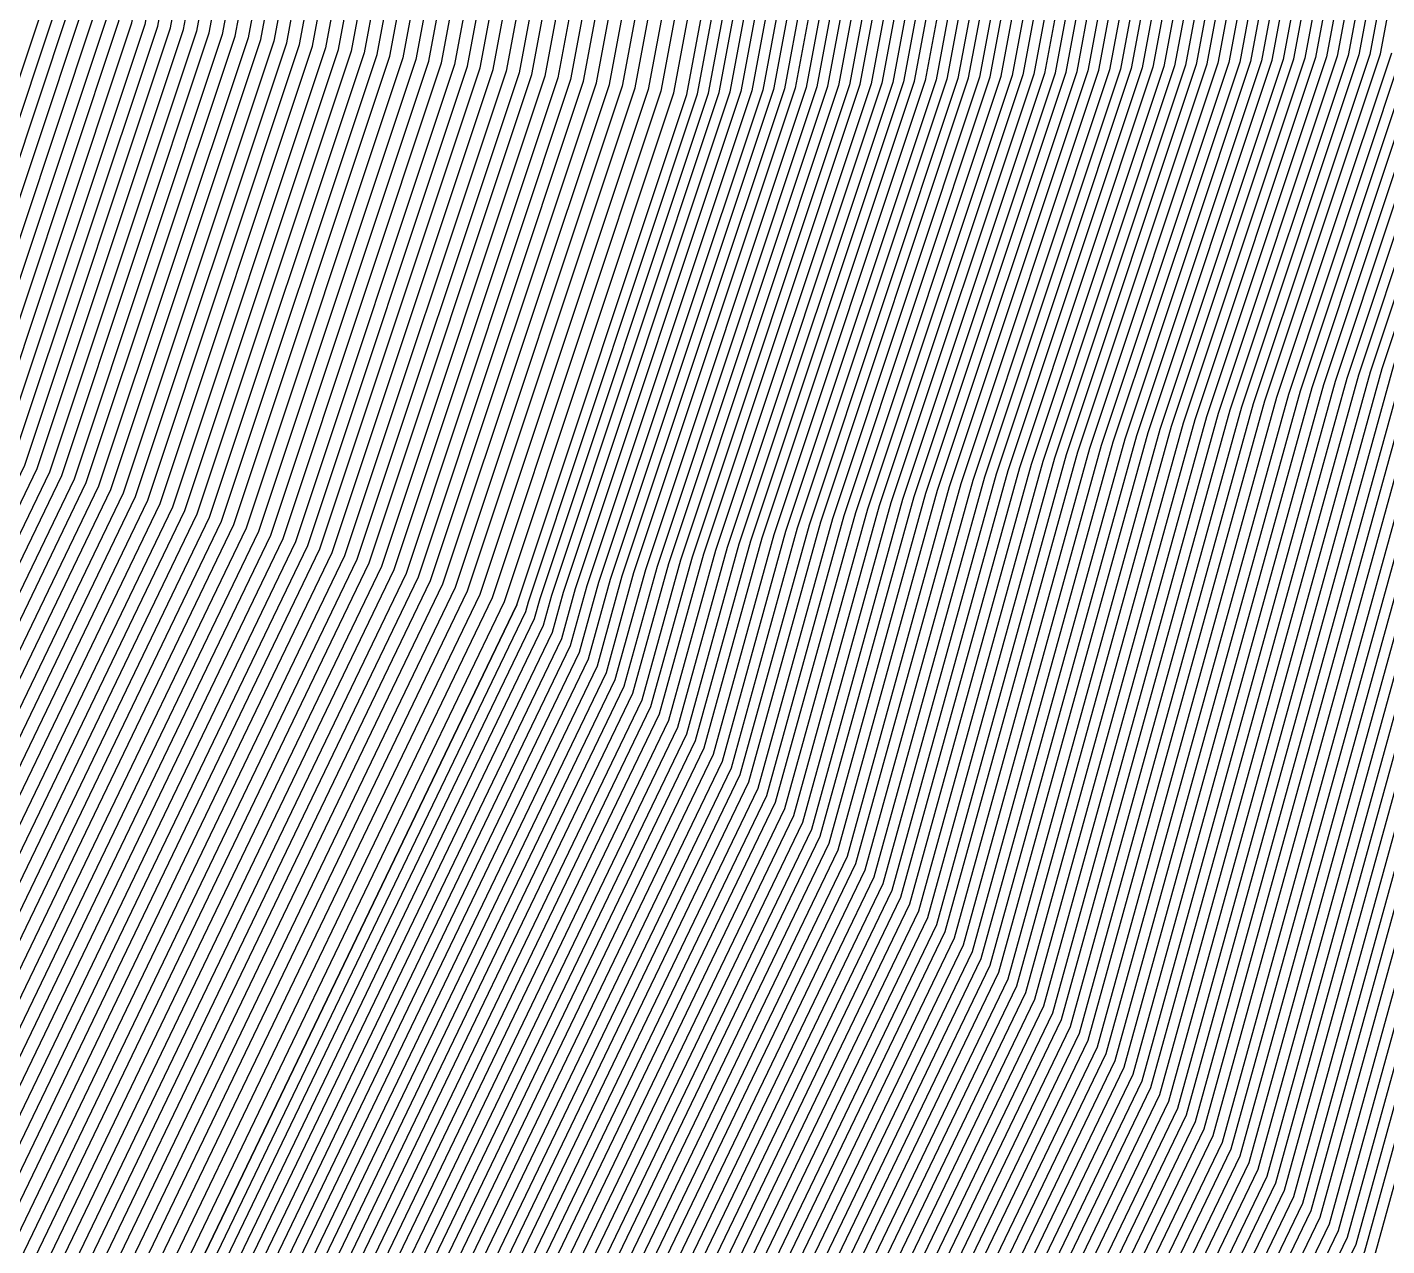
# Model space of a CAD drawing. Extents: x 7084 to 11035, y 13750 to 16729.
# Drawn here: x 8718.4 to 8791.9, y 15114.7 to 15180.6 of the extents above; entities that cross this region are included whole.
import ezdxf

# ---------------------------------------------------------------- set-up
doc = ezdxf.new("R2010")
doc.units = 0
doc.layers.add('Default', color=7, linetype='Continuous')

msp = doc.modelspace()

# ---------------------------------------------------------------- linework, layer by layer
at = {"layer": 'Default'}
for points in [[(8668.907, 15014.061), (8666.207, 15039.515), (8687.239, 15087.314), (8688.781, 15106.598), (8713.637, 15158.221), (8721.285, 15181.165), (8732.756, 15242.347), (8743.555, 15264.717), (8751.203, 15287.66), (8763.071, 15320.889), (8772.327, 15334.002), (8785.396, 15330.594), (8917.561, 15413.197), (8903.2, 15430.598), (8920.556, 15442.939), (8949.867, 15449.882), (9074.144, 15459.441), (9111.169, 15458.284), (9277.51, 15473.58), (9298.337, 15466.252), (9405.406, 15527.435), (9426.619, 15519.336), (9541.336, 15477.273), (9599.573, 15461.46)], [(8691.374, 15087.314), (8692.687, 15103.726), (8718.289, 15156.9), (8726.167, 15180.533), (8737.984, 15243.554), (8747.174, 15262.591), (8755.052, 15286.224), (8767.276, 15320.451), (8775.153, 15331.611), (8786.276, 15328.711), (8919.902, 15412.227), (8907.681, 15427.037), (8922.451, 15437.54), (8947.397, 15443.448), (9075.408, 15453.295), (9106.919, 15452.311), (9278.257, 15468.066), (9295.981, 15461.829), (9406.268, 15524.85), (9424.321, 15517.957), (9542.485, 15474.63), (9592.049, 15461.173)], [(8672.452, 15016.752), (8670.211, 15037.874), (8691.965, 15087.314), (8693.245, 15103.316), (8718.954, 15156.711), (8726.865, 15180.443), (8738.73, 15243.726), (8747.691, 15262.288), (8755.602, 15286.019), (8767.876, 15320.389), (8775.557, 15331.269), (8786.402, 15328.442), (8920.237, 15412.089), (8908.321, 15426.528), (8922.722, 15436.769), (8947.044, 15442.529), (9075.589, 15452.417), (9106.311, 15451.457), (9278.364, 15467.278), (9295.645, 15461.197), (9406.391, 15524.481), (9423.993, 15517.76), (9542.649, 15474.253), (9590.974, 15461.132)], [(8671.212, 15037.464), (8693.147, 15087.314), (8694.361, 15102.495), (8720.283, 15156.334), (8728.26, 15180.262), (8740.224, 15244.071), (8748.725, 15261.68), (8756.701, 15285.609), (8769.078, 15320.263), (8776.365, 15330.586), (8786.653, 15327.904), (8920.906, 15411.812), (8909.601, 15425.51), (8923.263, 15435.226), (8946.338, 15440.691), (9075.95, 15450.661), (9105.097, 15449.75), (9278.577, 15465.702), (9294.972, 15459.934), (9406.637, 15523.743), (9423.336, 15517.367), (9542.978, 15473.498), (9588.824, 15461.05)], [(8694.328, 15087.314), (8695.477, 15101.675), (8721.613, 15155.956), (8729.655, 15180.081), (8741.717, 15244.415), (8749.759, 15261.073), (8757.801, 15285.198), (8770.279, 15320.138), (8777.172, 15329.903), (8786.904, 15327.366), (8921.575, 15411.535), (8910.881, 15424.493), (8923.805, 15433.683), (8945.633, 15438.853), (9076.311, 15448.905), (9103.882, 15448.044), (9278.79, 15464.127), (9294.299, 15458.67), (9406.884, 15523.004), (9422.68, 15516.973), (9543.306, 15472.743), (9586.674, 15460.968)], [(8724.272, 15155.201), (8732.445, 15179.72), (8744.704, 15245.105), (8751.827, 15259.859), (8760, 15284.378), (8772.682, 15319.888), (8778.787, 15328.537), (8787.407, 15326.29), (8922.913, 15410.981), (8913.441, 15422.458), (8924.888, 15430.598), (8944.221, 15435.177), (9077.033, 15445.393), (9101.454, 15444.63), (9279.217, 15460.976), (9292.954, 15456.143), (9407.376, 15521.527), (9421.367, 15516.185), (9543.962, 15471.233), (9582.374, 15460.804)], [(9665.926, 15357.369), (9552.275, 15459.655), (9548.558, 15460.664), (9412.176, 15510.671), (9410.822, 15511.188), (9283.533, 15438.451), (9282.204, 15438.919), (9084.451, 15420.734), (9082.088, 15420.808), (8934.341, 15409.443), (8932.47, 15409), (8931.363, 15408.212), (8932.279, 15407.102), (8790.927, 15318.757), (8790.093, 15318.974), (8789.502, 15318.137), (8775.394, 15278.634), (8766.302, 15251.357), (8765.613, 15249.93), (8751.975, 15177.193), (8742.882, 15149.917)], [(8691.25, 14978.016), (8691.25, 15030.333), (8716.271, 15087.199), (8745.841, 15148.615), (8746.14, 15149.695), (8755.239, 15176.991), (8768.887, 15249.78), (8777.985, 15277.076), (8792.104, 15316.608), (8792.931, 15317.413), (8933.49, 15405.261), (8934.225, 15405.629), (9082.078, 15417.002), (9082.905, 15417.002), (9280.801, 15435.2), (9282.133, 15434.373), (9545.994, 15457.119), (9659.727, 15354.759)], [(9649.216, 15351.313), (9538.354, 15451.088), (9281.157, 15428.916), (9276.493, 15431.811), (9083.594, 15414.073), (9080.699, 15414.073), (8936.58, 15402.987), (8934.007, 15401.7), (8796.998, 15316.07), (8794.103, 15313.255), (8780.341, 15274.721), (8771.472, 15248.114), (8758.168, 15177.163), (8749.299, 15150.557), (8748.254, 15146.777), (8719.43, 15086.912), (8695.041, 15031.482), (8695.041, 14980.486), (8697.292, 14976.545), (8696.408, 14974.293), (8723.014, 14894.473), (8774.011, 14821.305), (8775.538, 14819.375)], [(9645.011, 15349.934), (9535.299, 15448.675), (9280.766, 15426.733), (9274.769, 15430.455), (9083.87, 15412.901), (9080.148, 15412.901), (8937.522, 15401.93), (8934.213, 15400.276), (8798.624, 15315.532), (8794.902, 15311.914), (8781.283, 15273.779), (8772.506, 15247.448), (8759.34, 15177.232), (8750.563, 15150.901), (8749.219, 15146.042), (8720.694, 15086.797), (8696.557, 15031.941), (8696.557, 14981.474), (8699.452, 14976.407)], [(9642.909, 15349.245), (9533.771, 15447.469), (9280.571, 15425.642), (9273.908, 15429.777), (9084.008, 15412.315), (9079.872, 15412.315), (8937.993, 15401.401), (8934.317, 15399.563), (8799.437, 15315.264), (8795.302, 15311.243), (8781.754, 15273.308), (8773.022, 15247.115), (8759.926, 15177.267), (8751.195, 15151.074), (8749.701, 15145.674), (8721.326, 15086.74), (8697.315, 15032.171), (8697.315, 14981.968), (8700.532, 14976.338), (8699.268, 14973.122), (8725.461, 14894.542)], [(8723.221, 15086.568), (8751.149, 15144.571), (8753.09, 15151.591), (8761.684, 15177.37), (8774.573, 15246.116), (8783.167, 15271.895), (8796.501, 15309.231), (8801.877, 15314.458), (8934.627, 15397.427), (8939.406, 15399.816), (9079.045, 15410.558), (9084.421, 15410.558), (9271.323, 15427.744), (9279.985, 15422.367), (9529.187, 15443.85), (9636.601, 15347.177)], [(9615.578, 15340.284), (9513.908, 15431.788), (9278.032, 15411.454), (9262.707, 15420.966), (9085.8, 15404.699), (9076.288, 15404.699), (8944.116, 15394.532), (8935.661, 15390.304), (8810.01, 15311.772), (8800.498, 15302.524), (8787.877, 15267.185), (8779.743, 15242.784), (8767.543, 15177.715), (8759.409, 15153.314), (8755.974, 15140.895), (8729.54, 15085.993)], [(9613.476, 15339.595), (9512.38, 15430.581), (9277.837, 15410.362), (9261.845, 15420.288), (9085.938, 15404.113), (9076.012, 15404.113), (8944.587, 15394.003), (8935.764, 15389.592), (8810.823, 15311.504), (8800.898, 15301.854), (8788.348, 15266.714), (8780.26, 15242.451), (8768.129, 15177.749), (8760.041, 15153.486)], [(9611.373, 15338.906), (9510.852, 15429.375), (9277.641, 15409.271), (9260.984, 15419.61), (9086.076, 15403.527), (9075.736, 15403.527), (8945.058, 15393.475), (8935.868, 15388.879), (8811.637, 15311.235), (8801.297, 15301.183), (8788.819, 15266.243), (8780.777, 15242.118), (8768.714, 15177.784), (8760.673, 15153.659)], [(8731.435, 15085.821), (8757.422, 15139.792), (8761.305, 15153.831), (8769.3, 15177.818), (8781.294, 15241.785), (8789.29, 15265.772), (8801.697, 15300.512), (8812.45, 15310.966), (8935.971, 15388.167), (8945.529, 15392.946), (9075.461, 15402.941), (9086.214, 15402.941), (9260.122, 15418.932), (9277.446, 15408.179), (9509.324, 15428.169), (9609.271, 15338.216)], [(8728.609, 14974.546), (8717.029, 14994.811), (8717.029, 15038.145), (8737.754, 15085.246), (8762.247, 15136.116), (8767.623, 15155.554), (8775.159, 15178.163), (8786.464, 15238.453), (8794, 15261.062), (8805.694, 15293.805), (8820.583, 15308.281), (8937.005, 15381.044), (8950.239, 15387.662), (9072.704, 15397.082), (9087.592, 15397.082), (9251.506, 15412.154), (9275.493, 15397.266), (9494.044, 15416.106), (9588.248, 15331.324)], [(9581.941, 15329.256), (9489.461, 15412.488), (9274.907, 15393.992), (9248.921, 15410.121), (9088.006, 15395.324), (9071.876, 15395.324), (8951.652, 15386.076), (8937.315, 15378.908), (8823.023, 15307.475), (8806.893, 15291.793), (8795.413, 15259.649), (8788.015, 15237.453), (8776.917, 15178.266), (8769.519, 15156.071)], [(9577.736, 15327.877), (9486.405, 15410.075), (9274.517, 15391.809), (9247.198, 15408.765), (9088.281, 15394.152), (9071.325, 15394.152), (8952.594, 15385.019), (8937.522, 15377.483), (8824.649, 15306.938), (8807.693, 15290.452), (8796.355, 15258.707), (8789.049, 15236.787), (8778.089, 15178.335), (8770.782, 15156.416), (8764.659, 15134.278), (8740.913, 15084.959), (8720.82, 15039.294), (8720.82, 14997.281), (8734.009, 14974.202), (8728.827, 14961.013), (8750.747, 14895.255)], [(8744.876, 15149.351), (8754.067, 15176.922), (8767.853, 15250.447), (8777.043, 15278.018), (8791.305, 15317.95), (8933.283, 15406.686), (8791.305, 15317.95)], [(8878.927, 14744.277), (8770.216, 14816.751), (8768.181, 14816.751), (8716.09, 14891.49), (8715.303, 14894.083), (8688.125, 14975.616), (8687.961, 14976.437), (8687.961, 15028.528), (8687.731, 15030.694), (8712.644, 15087.314), (8712.775, 15088.955), (8742.218, 15150.105), (8751.277, 15177.283), (8764.866, 15249.757)], [(8766.359, 15250.102), (8752.672, 15177.103), (8743.547, 15149.728), (8713.891, 15088.135), (8713.825, 15087.314), (8688.732, 15030.284), (8688.847, 15029.2), (8688.847, 14976.732), (8688.929, 14976.322), (8716.304, 14894.198), (8716.698, 14892.901), (8769.166, 14817.621), (8770.183, 14817.621), (8879.682, 14744.621)], [(8880.06, 14744.794), (8770.167, 14818.056), (8769.658, 14818.056), (8717.001, 14893.607), (8716.804, 14894.255), (8689.331, 14976.675), (8689.29, 14976.88), (8689.29, 15029.537), (8689.233, 15030.078), (8714.416, 15087.314), (8714.449, 15087.725), (8744.212, 15149.539), (8753.37, 15177.012), (8767.106, 15250.274)], [(8880.655, 14745.46), (8770.92, 14818.617), (8770.702, 14818.893), (8718.12, 14894.336), (8690.687, 14976.637), (8690.813, 14976.959), (8690.491, 14977.522), (8690.491, 15030.103), (8715.639, 15087.257), (8745.359, 15148.983), (8745.508, 15149.523), (8754.653, 15176.957), (8768.37, 15250.113)], [(8877.417, 14743.588), (8770.282, 14815.011), (8766.212, 14815.011), (8714.876, 14888.667), (8713.3, 14893.853), (8686.516, 14974.205), (8686.188, 14975.846), (8686.188, 15027.182), (8685.729, 15031.514), (8710.281, 15087.314), (8710.543, 15090.597), (8739.559, 15150.86), (8748.487, 15177.644), (8761.879, 15249.068)], [(8877.795, 14743.76), (8770.265, 14815.446), (8766.704, 14815.446), (8715.179, 14889.373), (8713.801, 14893.911), (8686.918, 14974.558), (8686.631, 14975.994), (8686.631, 15027.518), (8686.229, 15031.309), (8710.871, 15087.314), (8711.101, 15090.186), (8740.224, 15150.672), (8749.185, 15177.554), (8762.626, 15249.24)], [(8878.172, 14743.932), (8770.249, 14815.881), (8767.196, 14815.881), (8715.483, 14890.078), (8714.301, 14893.968), (8687.321, 14974.91), (8687.074, 14976.141), (8687.074, 15027.855), (8686.73, 15031.104), (8711.462, 15087.314), (8711.659, 15089.776), (8740.888, 15150.483), (8749.882, 15177.464), (8763.372, 15249.413)], [(8764.119, 15249.585), (8750.58, 15177.374), (8741.553, 15150.294), (8712.217, 15089.366), (8712.053, 15087.314), (8687.23, 15030.899), (8687.518, 15028.191), (8687.518, 14976.289), (8687.723, 14975.263), (8714.802, 14894.025), (8715.787, 14890.784), (8767.689, 14816.316), (8770.233, 14816.316), (8878.55, 14744.104), (8881.668, 14744.022), (8985.472, 14750.792), (8989.616, 14750.095), (9095.677, 14811.023), (9183.684, 14808.767), (9269.436, 14772.661), (9323.594, 14770.404)], [(8881.092, 14746.448), (8772.46, 14818.87), (8771.805, 14819.697), (8719.752, 14894.382), (8692.594, 14975.856), (8692.973, 14976.821), (8692.008, 14978.51), (8692.008, 15030.563), (8716.903, 15087.142), (8746.324, 15148.248), (8746.772, 15149.867), (8755.825, 15177.026), (8769.404, 15249.447)], [(8881.31, 14746.942), (8773.229, 14818.996), (8772.356, 14820.099), (8720.567, 14894.405), (8693.547, 14975.465), (8694.053, 14976.752), (8692.766, 14979.004), (8692.766, 15030.792), (8717.535, 15087.085), (8746.806, 15147.88), (8747.404, 15150.04), (8756.411, 15177.06), (8769.921, 15249.114)], [(8875.907, 14742.898), (8770.347, 14813.272), (8764.242, 14813.272), (8713.661, 14885.844), (8711.298, 14893.623), (8684.908, 14972.793), (8684.416, 14975.255), (8684.416, 15025.836), (8683.726, 15032.335), (8707.917, 15087.314), (8708.311, 15092.238), (8736.9, 15151.615), (8745.697, 15178.005), (8758.892, 15248.379)], [(8759.639, 15248.551), (8746.395, 15177.915), (8737.565, 15151.427), (8708.869, 15091.828), (8708.508, 15087.314), (8684.227, 15032.13), (8684.859, 15026.172), (8684.859, 14975.403), (8685.31, 14973.146), (8711.799, 14893.681), (8713.965, 14886.55), (8764.735, 14813.707), (8770.331, 14813.707), (8876.285, 14743.071)], [(8760.385, 15248.723), (8747.092, 15177.825), (8738.23, 15151.238), (8709.427, 15091.417), (8709.099, 15087.314), (8684.728, 15031.925), (8685.302, 15026.509), (8685.302, 14975.551), (8685.712, 14973.499), (8712.299, 14893.738), (8714.269, 14887.256), (8765.227, 14814.141), (8770.315, 14814.141), (8876.662, 14743.243), (8882.899, 14743.079)], [(8761.132, 15248.896), (8747.79, 15177.735), (8738.894, 15151.049), (8709.985, 15091.007), (8709.69, 15087.314), (8685.228, 15031.72), (8685.745, 15026.845), (8685.745, 14975.698), (8686.114, 14973.852), (8712.8, 14893.796), (8714.572, 14887.961), (8765.719, 14814.576), (8770.298, 14814.576), (8877.04, 14743.415)], [(8770.438, 15248.781), (8756.996, 15177.095), (8748.036, 15150.212), (8747.289, 15147.512), (8718.166, 15087.027), (8693.524, 15031.022), (8693.524, 14979.498), (8695.133, 14976.683), (8694.501, 14975.075), (8721.383, 14894.427), (8772.908, 14820.501), (8773.999, 14819.122), (8881.528, 14747.436), (8984.578, 14754.157), (8986.933, 14755.765), (9092.222, 14816.25), (9096.415, 14818.031), (9183.783, 14815.791), (9185.276, 14814.47), (9270.404, 14778.627), (9324.169, 14776.386), (9325.432, 14777.822)], [(8770.955, 15248.448), (8757.582, 15177.129), (8748.668, 15150.384), (8747.771, 15147.145), (8718.798, 15086.97), (8694.282, 15031.252), (8694.282, 14979.992), (8696.212, 14976.614), (8695.454, 14974.684), (8722.199, 14894.45), (8773.459, 14820.903), (8774.769, 14819.249), (8881.747, 14747.93), (8984.267, 14754.616), (8987.094, 14756.546)], [(8874.02, 14742.037), (8770.429, 14811.097), (8761.781, 14811.097), (8712.143, 14882.316), (8708.795, 14893.336), (8682.898, 14971.029), (8682.2, 14974.517), (8682.2, 15024.154), (8681.224, 15033.361), (8704.963, 15087.314), (8705.521, 15094.289), (8733.577, 15152.559), (8742.21, 15178.457), (8755.158, 15247.517)], [(8874.398, 14742.209), (8770.413, 14811.532), (8762.273, 14811.532), (8712.447, 14883.021), (8709.296, 14893.394), (8683.3, 14971.382), (8682.643, 14974.664), (8682.643, 15024.49), (8681.724, 15033.156), (8705.554, 15087.314), (8706.079, 15093.879), (8734.242, 15152.37), (8742.907, 15178.366), (8755.905, 15247.689)], [(8874.775, 14742.381), (8770.397, 14811.967), (8762.765, 14811.967), (8712.751, 14883.727), (8709.796, 14893.451), (8683.702, 14971.735), (8683.086, 14974.812), (8683.086, 15024.827), (8682.225, 15032.95), (8706.145, 15087.314), (8706.637, 15093.469), (8734.906, 15152.182), (8743.605, 15178.276), (8756.652, 15247.862)], [(8757.399, 15248.034), (8744.302, 15178.186), (8735.571, 15151.993), (8707.195, 15093.058), (8706.736, 15087.314), (8682.725, 15032.745), (8683.529, 15025.163), (8683.529, 14974.96), (8684.104, 14972.088), (8710.297, 14893.508), (8713.054, 14884.433), (8763.258, 14812.402), (8770.38, 14812.402), (8875.153, 14742.554), (8883.884, 14742.324)], [(8758.145, 15248.206), (8745, 15178.096), (8736.236, 15151.804), (8707.753, 15092.648), (8707.326, 15087.314), (8683.226, 15032.54), (8683.973, 15025.5), (8683.973, 14975.107), (8684.506, 14972.441), (8710.798, 14893.566), (8713.358, 14885.138), (8763.75, 14812.837), (8770.364, 14812.837), (8875.53, 14742.726), (8883.637, 14742.513), (8984.422, 14749.086), (8995.196, 14747.272), (9098.171, 14806.428), (9183.619, 14804.237), (9266.875, 14769.182), (9319.458, 14766.991)], [(8771.989, 15247.781), (8758.754, 15177.198), (8749.931, 15150.729), (8748.736, 15146.41), (8720.062, 15086.855), (8695.799, 15031.711), (8695.799, 14980.98), (8698.372, 14976.476), (8697.361, 14973.903), (8723.83, 14894.496), (8774.562, 14821.707), (8776.308, 14819.502), (8882.183, 14748.918), (8983.647, 14755.535), (8987.415, 14758.109)], [(8752.171, 15246.828), (8739.42, 15178.818), (8730.918, 15153.314), (8703.289, 15095.93), (8702.6, 15087.314), (8679.221, 15034.181), (8680.428, 15022.808), (8680.428, 14973.926), (8681.289, 14969.618), (8706.793, 14893.106), (8710.929, 14879.493), (8759.811, 14809.357), (8770.495, 14809.357), (8872.51, 14741.347), (8885.607, 14741.003), (8983.371, 14747.379), (9000.776, 14744.449), (9100.666, 14801.833), (9183.553, 14799.707), (9264.315, 14765.702)], [(8872.888, 14741.52), (8770.479, 14809.792), (8760.303, 14809.792), (8711.232, 14880.199), (8707.294, 14893.164), (8681.691, 14969.971), (8680.871, 14974.073), (8680.871, 15023.145), (8679.722, 15033.976), (8703.191, 15087.314), (8703.847, 15095.52), (8731.583, 15153.125), (8740.117, 15178.727), (8752.918, 15247)], [(8873.265, 14741.692), (8770.462, 14810.227), (8760.796, 14810.227), (8711.536, 14880.904), (8707.794, 14893.221), (8682.093, 14970.323), (8681.314, 14974.221), (8681.314, 15023.481), (8680.223, 15033.771), (8703.781, 15087.314), (8704.405, 15095.11), (8732.248, 15152.936), (8740.815, 15178.637), (8753.665, 15247.172)], [(8754.412, 15247.345), (8741.512, 15178.547), (8732.912, 15152.748), (8704.963, 15094.7), (8704.372, 15087.314), (8680.723, 15033.566), (8681.757, 15023.817), (8681.757, 14974.369)], [(8773.539, 15246.782), (8760.512, 15177.301), (8751.827, 15151.246), (8750.184, 15145.307), (8721.957, 15086.682), (8698.074, 15032.401), (8698.074, 14982.462), (8701.612, 14976.269), (8700.222, 14972.731), (8726.277, 14894.565), (8776.216, 14822.914), (8778.617, 14819.881), (8882.838, 14750.4)], [(8749.184, 15246.139), (8736.63, 15179.179), (8728.26, 15154.069), (8701.057, 15097.572), (8700.237, 15087.314), (8677.219, 15035.002), (8678.655, 15021.462), (8678.655, 14973.335), (8679.681, 14968.206), (8704.791, 14892.877), (8709.714, 14876.67), (8757.842, 14807.618), (8770.561, 14807.618), (8871, 14740.658), (8886.591, 14740.248), (8982.846, 14746.525), (9003.566, 14743.038), (9101.913, 14799.535), (9183.52, 14797.443), (9263.035, 14763.963), (9313.255, 14761.87), (9339.308, 14761.46), (9443.933, 14788.662)], [(8871.378, 14740.83), (8770.544, 14808.053), (8758.334, 14808.053), (8710.018, 14877.376), (8705.291, 14892.934), (8680.083, 14968.559), (8679.098, 14973.483), (8679.098, 15021.799), (8677.72, 15034.797), (8700.827, 15087.314), (8701.615, 15097.161), (8728.924, 15153.88), (8737.327, 15179.089), (8749.931, 15246.311)], [(8871.755, 14741.003), (8770.528, 14808.488), (8758.826, 14808.488), (8710.322, 14878.081), (8705.792, 14892.991), (8680.485, 14968.912), (8679.541, 14973.63), (8679.541, 15022.135), (8678.22, 15034.592), (8701.418, 15087.314), (8702.173, 15096.751), (8729.589, 15153.691), (8738.025, 15178.998), (8750.678, 15246.483)], [(8751.425, 15246.655), (8738.722, 15178.908), (8730.254, 15153.503), (8702.731, 15096.341), (8702.009, 15087.314), (8678.721, 15034.387), (8679.985, 15022.472), (8679.985, 14973.778), (8680.887, 14969.265), (8706.293, 14893.049), (8710.625, 14878.787), (8759.319, 14808.923), (8770.512, 14808.923), (8872.133, 14741.175)], [(8774.056, 15246.449), (8761.098, 15177.336), (8752.459, 15151.418), (8750.666, 15144.939), (8722.589, 15086.625), (8698.832, 15032.63), (8698.832, 14982.956), (8702.692, 14976.2), (8701.175, 14972.34), (8727.093, 14894.588), (8776.768, 14823.316), (8779.387, 14820.007), (8883.056, 14750.894)], [(8869.49, 14739.969), (8770.626, 14805.878), (8755.872, 14805.878), (8708.5, 14873.847), (8702.789, 14892.647), (8678.073, 14966.795), (8676.883, 14972.744), (8676.883, 15020.117), (8675.217, 15035.823), (8697.873, 15087.314), (8698.825, 15099.213), (8725.601, 15154.824), (8733.84, 15179.54), (8746.198, 15245.449)], [(8746.944, 15245.622), (8734.537, 15179.45), (8726.266, 15154.635), (8699.383, 15098.802), (8698.464, 15087.314), (8675.718, 15035.617), (8677.326, 15020.453), (8677.326, 14972.892), (8678.475, 14967.148), (8703.289, 14892.704), (8708.804, 14874.553), (8756.365, 14806.313), (8770.61, 14806.313), (8869.868, 14740.141), (8887.33, 14739.682), (8982.452, 14745.885), (9005.658, 14741.979)], [(9183.504, 14796.31), (9102.537, 14798.386), (9004.961, 14742.332), (8982.584, 14746.099), (8887.084, 14739.87), (8870.245, 14740.313), (8770.594, 14806.748), (8756.857, 14806.748), (8709.107, 14875.259), (8703.79, 14892.762), (8678.877, 14967.501), (8677.769, 14973.04), (8677.769, 15020.789), (8676.218, 15035.412), (8699.055, 15087.314), (8699.941, 15098.392), (8726.93, 15154.446), (8735.235, 15179.359), (8747.691, 15245.794)], [(8748.438, 15245.966), (8735.932, 15179.269), (8727.595, 15154.258), (8700.499, 15097.982), (8699.646, 15087.314), (8676.719, 15035.207), (8678.212, 15021.126), (8678.212, 14973.187), (8679.279, 14967.853), (8704.29, 14892.819), (8709.411, 14875.964), (8757.349, 14807.183), (8770.577, 14807.183), (8870.623, 14740.486), (8886.838, 14740.059)], [(8775.09, 15245.782), (8762.27, 15177.405), (8753.722, 15151.763), (8751.631, 15144.204), (8723.853, 15086.51), (8700.348, 15033.09), (8700.348, 14983.943), (8704.852, 14976.063), (8703.082, 14971.559), (8728.724, 14894.634), (8777.871, 14824.12), (8780.926, 14820.26), (8883.493, 14751.882)], [(8775.607, 15245.449), (8762.855, 15177.439), (8754.354, 15151.935), (8752.114, 15143.836), (8724.485, 15086.453), (8701.106, 15033.32), (8701.106, 14984.437), (8705.931, 14975.994), (8704.036, 14971.169), (8729.54, 14894.657), (8778.422, 14824.522), (8781.696, 14820.386), (8883.711, 14752.376), (8981.476, 14758.752)], [(8742.464, 15244.588), (8730.352, 15179.991), (8722.277, 15155.767), (8696.035, 15101.264), (8694.919, 15087.314), (8672.714, 15036.848), (8674.667, 15018.434), (8674.667, 14972.006), (8676.062, 14965.031), (8700.286, 14892.36), (8706.982, 14870.319), (8753.411, 14803.704), (8770.708, 14803.704), (8867.603, 14739.107)], [(8867.981, 14739.279), (8770.692, 14804.139), (8753.903, 14804.139), (8707.285, 14871.024), (8700.786, 14892.417), (8676.464, 14965.384), (8675.11, 14972.153), (8675.11, 15018.771), (8673.215, 15036.643), (8695.51, 15087.314), (8696.593, 15100.854), (8722.942, 15155.579), (8731.05, 15179.901), (8743.211, 15244.76)], [(8743.957, 15244.932), (8731.747, 15179.811), (8723.607, 15155.39), (8697.151, 15100.444), (8696.101, 15087.314), (8673.715, 15036.438), (8675.553, 15019.107), (8675.553, 14972.301), (8676.866, 14965.736), (8701.287, 14892.474), (8707.589, 14871.73), (8754.395, 14804.573), (8770.676, 14804.573), (8868.358, 14739.452)], [(8869.113, 14739.796), (8770.643, 14805.443), (8755.38, 14805.443), (8708.196, 14873.142), (8702.288, 14892.589), (8677.67, 14966.442), (8676.44, 14972.596), (8676.44, 15019.78), (8674.716, 15036.028), (8697.282, 15087.314), (8698.267, 15099.623), (8724.936, 15155.013), (8733.142, 15179.63), (8745.451, 15245.277)], [(8883.93, 14752.87), (8782.466, 14820.513), (8778.973, 14824.924), (8730.355, 14894.68), (8704.989, 14970.778), (8707.011, 14975.925), (8701.865, 14984.931), (8701.865, 15033.55), (8725.117, 15086.395), (8752.596, 15143.469), (8754.986, 15152.108), (8763.441, 15177.474), (8776.124, 15245.116)], [(8776.641, 15244.783), (8764.027, 15177.508), (8755.618, 15152.28), (8753.079, 15143.101), (8725.749, 15086.338), (8702.623, 15033.779), (8702.623, 14985.425), (8708.091, 14975.856), (8705.943, 14970.387), (8731.171, 14894.703), (8779.525, 14825.326), (8783.236, 14820.639), (8884.148, 14753.364)], [(8810.486, 15244.576), (8804.558, 15226.792), (8795.666, 15179.369), (8789.738, 15161.585), (8779.134, 15123.249), (8759.869, 15083.236), (8743.567, 15046.187), (8743.567, 15012.101), (8766.405, 14972.134), (8757.433, 14949.295), (8775.217, 14895.944), (8809.302, 14847.039), (8824.8, 14827.463), (8895.935, 14780.04), (8964.106, 14784.486), (8997.548, 14807.324), (9067.201, 14847.337), (9126.744, 14872.623), (9184.541, 14871.141), (9205.748, 14852.381)], [(8739.477, 15243.898), (8727.562, 15180.352), (8719.619, 15156.522), (8693.803, 15102.905), (8692.556, 15087.314), (8670.712, 15037.669), (8672.895, 15017.089), (8672.895, 14971.415), (8674.454, 14963.619), (8698.284, 14892.13), (8705.767, 14867.496), (8751.441, 14801.964), (8770.774, 14801.964), (8866.093, 14738.418)], [(8740.97, 15244.243), (8728.957, 15180.172), (8720.948, 15156.145), (8694.919, 15102.085), (8693.738, 15087.314), (8671.713, 15037.259), (8673.781, 15017.761), (8673.781, 14971.71), (8675.258, 14964.325), (8699.285, 14892.245), (8706.375, 14868.907), (8752.426, 14802.834), (8770.741, 14802.834), (8866.848, 14738.762)], [(8777.158, 15244.45), (8764.613, 15177.543), (8756.25, 15152.452), (8753.561, 15142.733), (8726.38, 15086.28), (8703.381, 15034.009), (8703.381, 14985.919), (8709.171, 14975.787), (8706.896, 14969.997), (8731.987, 14894.726), (8780.076, 14825.728), (8784.005, 14820.765), (8884.366, 14753.858)], [(8777.675, 15244.117), (8765.199, 15177.577), (8756.882, 15152.625), (8754.044, 15142.366), (8727.012, 15086.223), (8704.139, 15034.239), (8704.139, 14986.413), (8710.251, 14975.718), (8707.85, 14969.606), (8732.802, 14894.749), (8780.628, 14826.13), (8784.775, 14820.892), (8884.584, 14754.352), (8980.235, 14760.59), (8989.184, 14766.702), (9086.914, 14822.845), (9102.849, 14829.611), (9183.944, 14827.532), (9189.619, 14822.511), (9268.635, 14789.242)], [(8736.49, 15243.209), (8724.772, 15180.713), (8716.96, 15157.277), (8691.571, 15104.547), (8690.193, 15087.314), (8668.71, 15038.489), (8671.122, 15015.743), (8671.122, 14970.824), (8672.845, 14962.208), (8696.281, 14891.9), (8704.553, 14864.673), (8749.472, 14800.224), (8770.84, 14800.224), (8864.583, 14737.729)], [(9445.771, 14779.866), (9347.711, 14754.37), (9304.983, 14755.043), (9257.915, 14757.004), (9183.389, 14788.383), (9106.902, 14790.345), (9014.726, 14737.392), (8980.745, 14743.112), (8890.53, 14737.228), (8864.961, 14737.901), (8770.823, 14800.659), (8749.964, 14800.659), (8704.857, 14865.379), (8696.782, 14891.958), (8673.248, 14962.561), (8671.565, 14970.972), (8671.565, 15016.079), (8669.21, 15038.284), (8690.783, 15087.314), (8692.129, 15104.136), (8717.625, 15157.089), (8725.47, 15180.623), (8737.237, 15243.381)], [(8778.192, 15243.783), (8765.785, 15177.611), (8757.513, 15152.797), (8754.526, 15141.998), (8727.644, 15086.165), (8704.898, 15034.469), (8704.898, 14986.907), (8711.331, 14975.649), (8708.803, 14969.216), (8733.618, 14894.772), (8781.179, 14826.532), (8785.545, 14821.018), (8884.803, 14754.846)], [(9183.967, 14829.209), (9103.768, 14831.265), (9086.156, 14823.787), (8989.506, 14768.264), (8979.615, 14761.509), (8885.021, 14755.34), (8786.314, 14821.144), (8781.731, 14826.934), (8734.434, 14894.795), (8709.757, 14968.825), (8712.411, 14975.58), (8705.656, 14987.401), (8705.656, 15034.698), (8728.276, 15086.108), (8755.009, 15141.63), (8758.145, 15152.969), (8766.371, 15177.646), (8778.709, 15243.45)], [(8779.226, 15243.117), (8766.957, 15177.68), (8758.777, 15153.142), (8755.491, 15141.263), (8728.908, 15086.051), (8706.414, 15034.928), (8706.414, 14987.895), (8713.491, 14975.511), (8710.711, 14968.434), (8735.249, 14894.818), (8782.282, 14827.337), (8787.084, 14821.271), (8885.239, 14755.834), (8979.305, 14761.969), (8989.667, 14769.045), (9085.777, 14824.258), (9104.227, 14832.093), (9183.978, 14830.048), (9190.549, 14824.235), (9268.256, 14791.516)], [(8811.899, 15243.163), (8806.109, 15225.793), (8797.423, 15179.473), (8791.633, 15162.102), (8780.582, 15122.146), (8761.764, 15083.064)], [(8863.074, 14737.039), (8770.905, 14798.485), (8747.502, 14798.485), (8703.338, 14861.85), (8694.279, 14891.67), (8671.237, 14960.796), (8669.35, 14970.233), (8669.35, 15014.397), (8666.707, 15039.31), (8687.829, 15087.314), (8689.339, 15106.188), (8714.301, 15158.032), (8721.982, 15181.074), (8733.503, 15242.52)], [(8734.25, 15242.692), (8722.68, 15180.984), (8714.966, 15157.844), (8689.897, 15105.777), (8688.42, 15087.314), (8667.208, 15039.105), (8669.793, 15014.734), (8669.793, 14970.381), (8671.639, 14961.149), (8694.78, 14891.728), (8703.642, 14862.556), (8747.995, 14798.92), (8770.889, 14798.92), (8863.451, 14737.212), (8891.515, 14736.473)], [(8863.828, 14737.384), (8770.873, 14799.355), (8748.487, 14799.355), (8703.946, 14863.262), (8695.28, 14891.785), (8672.041, 14961.502), (8670.236, 14970.529), (8670.236, 15015.07), (8667.709, 15038.9), (8689.011, 15087.314), (8690.455, 15105.367), (8715.631, 15157.655), (8723.377, 15180.894), (8734.997, 15242.864)], [(8864.206, 14737.556), (8770.856, 14799.789), (8748.979, 14799.789), (8704.249, 14863.967), (8695.781, 14891.843), (8672.443, 14961.855), (8670.679, 14970.676), (8670.679, 15015.406), (8668.209, 15038.695), (8689.602, 15087.314), (8691.013, 15104.957), (8716.295, 15157.466), (8724.075, 15180.804), (8735.743, 15243.037)], [(8812.37, 15242.692), (8806.625, 15225.46), (8798.009, 15179.507), (8792.265, 15162.275), (8781.064, 15121.779), (8762.396, 15083.006), (8746.6, 15047.106), (8746.6, 15014.077), (8770.725, 14971.858), (8761.247, 14947.733), (8778.479, 14896.036)], [(8730.516, 15241.83), (8719.192, 15181.435), (8711.643, 15158.787), (8687.107, 15107.829), (8685.466, 15087.314), (8664.705, 15040.131), (8667.577, 15013.051), (8667.577, 14969.642), (8669.629, 14959.385), (8692.277, 14891.441), (8702.124, 14859.027), (8745.533, 14796.745), (8770.971, 14796.745), (8861.564, 14736.35)], [(8861.941, 14736.522), (8770.955, 14797.18), (8746.025, 14797.18), (8702.428, 14859.733), (8692.778, 14891.498), (8670.031, 14959.738), (8668.02, 14969.79), (8668.02, 15013.388), (8665.206, 15039.925), (8686.057, 15087.314), (8687.665, 15107.419), (8712.307, 15158.598), (8719.89, 15181.345), (8731.263, 15242.003)], [(8862.319, 14736.695), (8770.938, 14797.615), (8746.518, 14797.615), (8702.731, 14860.439), (8693.278, 14891.555), (8670.433, 14960.091), (8668.464, 14969.938), (8668.464, 15013.724), (8665.706, 15039.72), (8686.648, 15087.314), (8688.223, 15107.008), (8712.972, 15158.41), (8720.587, 15181.255), (8732.01, 15242.175)], [(8829.418, 14828.221), (8812.611, 14849.451), (8780.111, 14896.082), (8763.154, 14946.952), (8772.885, 14971.72), (8748.116, 15015.065), (8748.116, 15047.565), (8763.66, 15082.891), (8782.029, 15121.044), (8793.529, 15162.619), (8799.181, 15179.576), (8807.659, 15224.793), (8813.312, 15241.75)], [(8781.811, 15241.451), (8769.886, 15177.853), (8761.936, 15154.003), (8757.904, 15139.425), (8732.067, 15085.763), (8710.205, 15036.077), (8710.205, 14990.365), (8718.89, 14975.167), (8715.478, 14966.481), (8739.328, 14894.933), (8785.039, 14829.347), (8790.933, 14821.903), (8886.331, 14758.304)], [(8886.549, 14758.798), (8791.702, 14822.029), (8785.591, 14829.749), (8740.143, 14894.956), (8716.432, 14966.091), (8719.97, 14975.098), (8710.963, 14990.859), (8710.963, 15036.307), (8732.699, 15085.706), (8758.387, 15139.057), (8762.568, 15154.176), (8770.472, 15177.887), (8782.328, 15241.118)], [(9107.444, 14837.883), (9083.123, 14827.555), (8990.793, 14774.514), (8977.133, 14765.185), (8886.767, 14759.292), (8792.472, 14822.155), (8786.142, 14830.151), (8740.959, 14894.979), (8717.385, 14965.7), (8721.05, 14975.029), (8711.722, 14991.353), (8711.722, 15036.536), (8733.331, 15085.649), (8758.869, 15138.689), (8763.2, 15154.348), (8771.058, 15177.922), (8782.845, 15240.785)], [(8783.362, 15240.452), (8771.644, 15177.956), (8763.832, 15154.52), (8759.352, 15138.322), (8733.963, 15085.591), (8712.48, 15036.766), (8712.48, 14991.847), (8722.13, 14974.96), (8718.339, 14965.31), (8741.775, 14895.002), (8786.693, 14830.553), (8793.242, 14822.282)], [(8814.725, 15240.337), (8809.21, 15223.794), (8800.939, 15179.679), (8795.424, 15163.136), (8783.477, 15119.941), (8765.555, 15082.719), (8750.391, 15048.254), (8750.391, 15016.547), (8776.124, 14971.513), (8766.015, 14945.78), (8782.558, 14896.151), (8814.265, 14850.658), (8831.727, 14828.6), (8897.899, 14784.486), (8961.314, 14788.621), (8998.995, 14814.355), (9063.789, 14851.577), (9130.88, 14880.067), (9184.644, 14878.689), (9208.54, 14857.55), (9260.926, 14835.493)], [(8783.879, 15240.119), (8772.23, 15177.991), (8764.464, 15154.693), (8759.834, 15137.954), (8734.594, 15085.534), (8713.238, 15036.996), (8713.238, 14992.341), (8723.21, 14974.891), (8719.292, 14964.919), (8742.59, 14895.025), (8787.245, 14830.955), (8794.011, 14822.408)], [(8784.396, 15239.786), (8772.816, 15178.025), (8765.096, 15154.865), (8760.317, 15137.587), (8735.226, 15085.476), (8713.996, 15037.226), (8713.996, 14992.835), (8724.29, 14974.822), (8720.246, 14964.528), (8743.406, 14895.048), (8787.796, 14831.357), (8794.781, 14822.534)], [(8784.913, 15239.452), (8773.402, 15178.06), (8765.727, 15155.037), (8760.799, 15137.219), (8735.858, 15085.419), (8714.754, 15037.456), (8714.754, 14993.329), (8725.369, 14974.753), (8721.199, 14964.138), (8744.222, 14895.071), (8788.348, 14831.759), (8795.551, 14822.661)], [(8815.196, 15239.866), (8809.727, 15223.461), (8801.525, 15179.714), (8796.056, 15163.309), (8783.959, 15119.573), (8766.187, 15082.662), (8751.149, 15048.484), (8751.149, 15017.041), (8777.204, 14971.444), (8766.968, 14945.389), (8783.373, 14896.174), (8814.817, 14851.06), (8832.497, 14828.727), (8898.117, 14784.979), (8961.004, 14789.081)], [(9184.116, 14840.111), (9109.741, 14842.018), (9081.228, 14829.91), (8991.597, 14778.42), (8975.582, 14767.483), (8887.858, 14761.762), (8796.321, 14822.787), (8788.899, 14832.162), (8745.037, 14895.094), (8722.153, 14963.747), (8726.449, 14974.684), (8715.513, 14993.823), (8715.513, 15037.685), (8736.49, 15085.361), (8761.282, 15136.851), (8766.359, 15155.209), (8773.988, 15178.094), (8785.43, 15239.119)], [(8797.09, 14822.914), (8789.451, 14832.564), (8745.853, 14895.117), (8723.106, 14963.357), (8727.529, 14974.615), (8716.271, 14994.317), (8716.271, 15037.915), (8737.122, 15085.304), (8761.764, 15136.484), (8766.991, 15155.382), (8774.573, 15178.128), (8785.947, 15238.786)], [(8816.138, 15238.924), (8810.761, 15222.795), (8802.697, 15179.783), (8797.32, 15163.653), (8784.924, 15118.838), (8767.451, 15082.547), (8752.665, 15048.944), (8752.665, 15018.029), (8779.364, 14971.306), (8768.875, 14944.608), (8785.005, 14896.22), (8815.919, 14851.864), (8834.036, 14828.979), (8898.554, 14785.967), (8960.383, 14790), (8999.478, 14816.698), (9062.651, 14852.99), (9132.258, 14882.549), (9184.679, 14881.205)], [(8786.981, 15238.12), (8775.745, 15178.197), (8768.255, 15155.726), (8762.729, 15135.748), (8738.386, 15085.189), (8717.787, 15038.375), (8717.787, 14995.305), (8729.689, 14974.477), (8725.013, 14962.575), (8747.484, 14895.163), (8790.554, 14833.368), (8798.63, 14823.166), (8888.513, 14763.244), (8974.652, 14768.862)], [(8816.609, 15238.453), (8811.278, 15222.461), (8803.282, 15179.817), (8797.952, 15163.826), (8785.407, 15118.47), (8768.083, 15082.489)], [(8799.399, 14823.293), (8791.105, 14833.77), (8748.3, 14895.186), (8725.967, 14962.185), (8730.769, 14974.408), (8718.545, 14995.799), (8718.545, 15038.604), (8739.017, 15085.132), (8763.212, 15135.381), (8768.887, 15155.899), (8776.331, 15178.232), (8787.498, 15237.787)], [(8788.532, 15237.12), (8777.503, 15178.301), (8770.15, 15156.243), (8764.177, 15134.646), (8740.281, 15085.017), (8720.062, 15039.064), (8720.062, 14996.787), (8732.929, 14974.27), (8727.874, 14961.404), (8749.931, 14895.232), (8792.208, 14834.574), (8800.939, 14823.545), (8889.168, 14764.726), (8973.721, 14770.24), (8992.562, 14783.107)], [(8818.022, 15237.04), (8812.829, 15221.462), (8805.04, 15179.921), (8799.847, 15164.343), (8786.854, 15117.367), (8769.978, 15082.317), (8755.698, 15049.863), (8755.698, 15020.005), (8783.684, 14971.031), (8772.689, 14943.046), (8788.267, 14896.312), (8818.125, 14853.472), (8837.115, 14829.485), (8899.427, 14787.943), (8959.143, 14791.838), (9000.121, 14819.823), (9061.135, 14854.874), (9134.096, 14885.857), (9184.725, 14884.559), (9210.711, 14861.571), (9260.041, 14840.801), (9291.197, 14839.502), (9313.186, 14864.489)], [(8789.565, 15236.454), (8778.675, 15178.37), (8771.414, 15156.588), (8765.142, 15133.91), (8741.545, 15084.902), (8721.578, 15039.523), (8721.578, 14997.775), (8735.088, 14974.133), (8729.781, 14960.622), (8751.563, 14895.278), (8793.311, 14835.378), (8802.478, 14823.798), (8889.605, 14765.714), (8973.101, 14771.159), (8992.884, 14784.669), (9078.195, 14833.678), (9113.418, 14848.636), (9184.208, 14846.82), (9196.753, 14835.723), (9265.728, 14806.681)], [(8790.082, 15236.121), (8779.261, 15178.404), (8772.046, 15156.76), (8765.624, 15133.543), (8742.177, 15084.844), (8722.337, 15039.753), (8722.337, 14998.269), (8736.168, 14974.064), (8730.734, 14960.232), (8752.378, 14895.301), (8793.862, 14835.78), (8803.248, 14823.925), (8889.823, 14766.208), (8972.791, 14771.619)], [(8790.599, 15235.788), (8779.847, 15178.439), (8772.678, 15156.933), (8766.107, 15133.175), (8742.809, 15084.787), (8723.095, 15039.983), (8723.095, 14998.763), (8737.248, 14973.995), (8731.688, 14959.841), (8753.194, 14895.324), (8794.414, 14836.182), (8804.018, 14824.051), (8890.041, 14766.702), (8972.481, 14772.078), (8993.205, 14786.232), (9077.437, 14834.62), (9114.337, 14850.29), (9184.231, 14848.498), (9197.373, 14836.872)], [(8791.116, 15235.455), (8780.432, 15178.473), (8773.31, 15157.105), (8766.589, 15132.808), (8743.44, 15084.729), (8723.853, 15040.213), (8723.853, 14999.257), (8738.328, 14973.926), (8732.641, 14959.451), (8754.01, 14895.347), (8794.965, 14836.584), (8804.787, 14824.177), (8890.259, 14767.196), (8972.17, 14772.538), (8993.366, 14787.013), (9077.058, 14835.091), (9114.796, 14851.117), (9184.242, 14849.336), (9197.684, 14837.446), (9265.349, 14808.955), (9308.085, 14807.175), (9319.458, 14820.099), (9408.492, 14843.248)], [(8791.633, 15235.121), (8781.018, 15178.508), (8773.942, 15157.277), (8767.072, 15132.44), (8744.072, 15084.672), (8724.611, 15040.442), (8724.611, 14999.751), (8739.408, 14973.857), (8733.595, 14959.06), (8754.825, 14895.37)], [(8819.906, 15235.156), (8814.897, 15220.129), (8807.384, 15180.058), (8802.375, 15165.032), (8788.784, 15115.897), (8772.506, 15082.087), (8758.731, 15050.782), (8758.731, 15021.981), (8788.003, 14970.755), (8776.503, 14941.483), (8791.53, 14896.403), (8820.331, 14855.08), (8840.194, 14829.99), (8900.3, 14789.919), (8957.902, 14793.676)], [(8792.15, 15234.788), (8781.604, 15178.542), (8774.573, 15157.45), (8767.554, 15132.072), (8744.704, 15084.615), (8725.369, 15040.672), (8725.369, 15000.245), (8740.488, 14973.788), (8734.549, 14958.669), (8755.641, 14895.392), (8796.068, 14837.389)], [(9116.175, 14853.599), (9075.92, 14836.504), (8993.849, 14789.357), (8971.24, 14773.916), (8890.914, 14768.678), (8807.097, 14824.556), (8796.619, 14837.791), (8756.457, 14895.415), (8735.502, 14958.279), (8741.568, 14973.719), (8726.128, 15000.739), (8726.128, 15040.902), (8745.336, 15084.557), (8768.037, 15131.705), (8775.205, 15157.622), (8782.19, 15178.576), (8792.667, 15234.455)], [(8820.377, 15234.685), (8815.414, 15219.796), (8807.97, 15180.093), (8803.007, 15165.204), (8789.267, 15115.529), (8773.137, 15082.03), (8759.489, 15051.012), (8759.489, 15022.475), (8789.083, 14970.686), (8777.457, 14941.093), (8792.346, 14896.426), (8820.882, 14855.483), (8840.964, 14830.117), (8900.518, 14790.413)], [(8793.701, 15233.789), (8783.362, 15178.645), (8776.469, 15157.967), (8769.002, 15130.969), (8746.6, 15084.442), (8727.644, 15041.362), (8727.644, 15001.727), (8743.728, 14973.581), (8737.409, 14957.498), (8758.088, 14895.461), (8797.722, 14838.595)], [(8820.848, 15234.214), (8815.931, 15219.463), (8808.556, 15180.127), (8803.639, 15165.377), (8789.749, 15115.162), (8773.769, 15081.972), (8760.248, 15051.241), (8760.248, 15022.969), (8790.163, 14970.617), (8778.41, 14940.702), (8793.161, 14896.449), (8821.434, 14855.885), (8841.733, 14830.243), (8900.737, 14790.907), (8957.282, 14794.595), (9001.086, 14824.51), (9058.86, 14857.7), (9136.854, 14890.82), (9184.794, 14889.591), (9212.572, 14865.018), (9259.283, 14845.35)], [(8821.319, 15233.743), (8816.448, 15219.13), (8809.141, 15180.162), (8804.27, 15165.549), (8790.232, 15114.794), (8774.401, 15081.915), (8761.006, 15051.471), (8761.006, 15023.463), (8791.243, 14970.548), (8779.364, 14940.311), (8793.977, 14896.472), (8821.985, 14856.287), (8842.503, 14830.369), (8900.955, 14791.401), (8956.971, 14795.055), (9001.247, 14825.292), (9058.481, 14858.171), (9137.313, 14891.647), (9184.805, 14890.43), (9212.882, 14865.592)], [(8793.184, 15234.122), (8782.776, 15178.611), (8775.837, 15157.794)], [(8794.218, 15233.456), (8783.948, 15178.68), (8777.101, 15158.139), (8769.484, 15130.602), (8747.232, 15084.385), (8728.402, 15041.591), (8728.402, 15002.221), (8744.807, 14973.512), (8738.363, 14957.107), (8758.904, 14895.484), (8798.274, 14838.997), (8809.406, 14824.935), (8891.569, 14770.16), (8970.309, 14775.295), (8994.331, 14791.7), (9074.783, 14837.917), (9117.553, 14856.08), (9184.311, 14854.368), (9199.545, 14840.893), (9264.591, 14813.505), (9305.673, 14811.793), (9318.562, 14826.44), (9404.149, 14848.693)], [(8794.735, 15233.122), (8784.534, 15178.714), (8777.733, 15158.311), (8769.967, 15130.234), (8747.863, 15084.327), (8729.161, 15041.821), (8729.161, 15002.715), (8745.887, 14973.443), (8739.316, 14956.716), (8759.719, 14895.507), (8798.825, 14839.399), (8810.175, 14825.062), (8891.787, 14770.654), (8969.999, 14775.755), (8994.492, 14792.481)], [(8822.261, 15232.801), (8817.482, 15218.463), (8810.313, 15180.231), (8805.534, 15165.894), (8791.197, 15114.059), (8775.665, 15081.8), (8762.522, 15051.931), (8762.522, 15024.451), (8793.403, 14970.41), (8781.271, 14939.53)], [(8799.928, 14840.203), (8761.351, 14895.553), (8741.223, 14955.935), (8748.047, 14973.305), (8730.677, 15003.703), (8730.677, 15042.281), (8749.127, 15084.212), (8770.932, 15129.499), (8778.996, 15158.656), (8785.705, 15178.783), (8795.769, 15232.456)], [(8796.286, 15232.123), (8786.291, 15178.818), (8779.628, 15158.828), (8771.414, 15129.131), (8749.759, 15084.155), (8731.435, 15042.51), (8731.435, 15004.197), (8749.127, 14973.237), (8742.177, 14955.545), (8762.166, 14895.576), (8800.479, 14840.605), (8812.484, 14825.441), (8892.442, 14772.136), (8969.069, 14777.133)], [(8795.252, 15232.789), (8785.12, 15178.749), (8778.365, 15158.484), (8770.449, 15129.867), (8748.495, 15084.27)], [(8750.207, 14973.168), (8732.193, 15004.691), (8732.193, 15042.74), (8750.391, 15084.098), (8771.897, 15128.764), (8780.26, 15159.001), (8786.877, 15178.852), (8796.803, 15231.79)], [(8797.32, 15231.457), (8787.463, 15178.887), (8780.892, 15159.173), (8772.379, 15128.396), (8751.023, 15084.04)], [(8797.837, 15231.123), (8788.049, 15178.921), (8781.524, 15159.345), (8772.862, 15128.028), (8751.654, 15083.983), (8733.71, 15043.2), (8733.71, 15005.679), (8752.367, 14973.03), (8745.037, 14954.373), (8764.613, 14895.645), (8802.134, 14841.812)], [(8798.354, 15230.79), (8788.635, 15178.956), (8782.156, 15159.518), (8773.344, 15127.661), (8752.286, 15083.925), (8734.468, 15043.429), (8734.468, 15006.173), (8753.447, 14972.961), (8745.991, 14953.982), (8765.429, 14895.668), (8802.685, 14842.214), (8815.563, 14825.946), (8893.315, 14774.112), (8967.828, 14778.971), (8995.618, 14797.95), (9071.75, 14841.685), (9121.23, 14862.697), (9184.403, 14861.077), (9202.026, 14845.488)], [(8798.871, 15230.457), (8789.221, 15178.99), (8782.787, 15159.69), (8773.827, 15127.293), (8752.918, 15083.868), (8735.226, 15043.659), (8735.226, 15006.667), (8754.526, 14972.892), (8746.944, 14953.592), (8766.244, 14895.691), (8803.236, 14842.616), (8816.333, 14826.073), (8893.534, 14774.606), (8967.518, 14779.431), (8995.779, 14798.731), (9071.371, 14842.156), (9121.689, 14863.524), (9184.415, 14861.916), (9202.336, 14846.062), (9263.453, 14820.329), (9302.054, 14818.72), (9317.218, 14835.953)], [(8799.388, 15230.124), (8789.807, 15179.025), (8783.419, 15159.862), (8774.309, 15126.926), (8753.55, 15083.81), (8735.985, 15043.889), (8735.985, 15007.161), (8755.606, 14972.823), (8747.898, 14953.201), (8767.06, 14895.714)], [(8799.905, 15229.791), (8790.393, 15179.059), (8784.051, 15160.035), (8774.792, 15126.558), (8754.182, 15083.753), (8736.743, 15044.119), (8736.743, 15007.655), (8756.686, 14972.754), (8748.851, 14952.81), (8767.876, 14895.737), (8804.339, 14843.42)], [(8800.422, 15229.458), (8790.979, 15179.093), (8784.683, 15160.207), (8775.274, 15126.19), (8754.814, 15083.696), (8737.501, 15044.348), (8737.501, 15008.149), (8757.766, 14972.685), (8749.805, 14952.42), (8768.691, 14895.76), (8804.891, 14843.822), (8818.642, 14826.452), (8894.188, 14776.088), (8966.587, 14780.809), (8996.261, 14801.075), (9070.234, 14843.569), (9123.068, 14866.006), (9184.449, 14864.432), (9203.267, 14847.785), (9263.074, 14822.603)], [(8805.442, 14844.224), (8769.507, 14895.783), (8750.758, 14952.029), (8758.846, 14972.616), (8738.259, 15008.643), (8738.259, 15044.578), (8755.446, 15083.638), (8775.757, 15125.823), (8785.315, 15160.379), (8791.564, 15179.128), (8800.939, 15229.125)], [(8803.007, 15227.792), (8793.908, 15179.266), (8787.842, 15161.068), (8777.687, 15124.352), (8757.973, 15083.408), (8741.292, 15045.497), (8741.292, 15010.619), (8763.166, 14972.34), (8754.572, 14950.467), (8772.77, 14895.875), (8807.648, 14845.832), (8822.491, 14827.084), (8895.28, 14778.558), (8965.036, 14783.107), (8997.065, 14804.98), (9068.338, 14845.924), (9125.365, 14870.142), (9184.507, 14868.625), (9204.818, 14850.658), (9262.443, 14826.394)], [(8802.49, 15228.125), (8793.322, 15179.231), (8787.21, 15160.896)], [(8803.524, 15227.459), (8794.494, 15179.3), (8788.474, 15161.241), (8778.169, 15123.985), (8758.605, 15083.351), (8742.05, 15045.727), (8742.05, 15011.113), (8764.246, 14972.271), (8755.526, 14950.076), (8773.585, 14895.898), (8808.199, 14846.235), (8823.26, 14827.21), (8895.498, 14779.052), (8964.726, 14783.566), (8997.226, 14805.762), (9067.959, 14846.395), (9125.825, 14870.969), (9184.518, 14869.464), (9205.128, 14851.232), (9262.316, 14827.153), (9298.435, 14825.648), (9315.874, 14845.465), (9391.122, 14865.029)], [(8804.041, 15227.126), (8795.08, 15179.335), (8789.106, 15161.413), (8778.652, 15123.617), (8759.237, 15083.293), (8742.809, 15045.957), (8742.809, 15011.607), (8765.325, 14972.203), (8756.48, 14949.686), (8774.401, 14895.921), (8808.751, 14846.637), (8824.03, 14827.337), (8895.716, 14779.546), (8964.416, 14784.026), (8997.387, 14806.543), (9067.58, 14846.866), (9126.284, 14871.796), (9184.53, 14870.302), (9205.438, 14851.806), (9262.19, 14827.911), (9298.033, 14826.417)], [(8792.15, 15179.162), (8785.947, 15160.551), (8776.239, 15125.455), (8756.077, 15083.581), (8739.017, 15044.808), (8739.017, 15009.137), (8759.926, 14972.547), (8751.712, 14951.639), (8770.323, 14895.806), (8805.994, 14844.626)], [(8792.736, 15179.197), (8786.579, 15160.724), (8776.722, 15125.087), (8756.709, 15083.523), (8739.776, 15045.038), (8739.776, 15009.631), (8761.006, 14972.478), (8752.665, 14951.248), (8771.138, 14895.829), (8806.545, 14845.028)], [(8796.252, 15179.404), (8790.37, 15161.758), (8779.617, 15122.882), (8760.5, 15083.179), (8744.325, 15046.416), (8744.325, 15012.595), (8767.485, 14972.065), (8758.387, 14948.905), (8776.032, 14895.967), (8809.854, 14847.441)], [(8796.838, 15179.438), (8791.002, 15161.93), (8780.099, 15122.514), (8761.132, 15083.121), (8745.083, 15046.646), (8745.083, 15013.089), (8768.565, 14971.996), (8759.34, 14948.514), (8776.848, 14895.99), (8810.405, 14847.843)], [(8744.876, 15149.351), (8715.007, 15087.314), (8689.733, 15029.873), (8715.007, 15087.314), (8744.876, 15149.351), (8754.067, 15176.922)], [(8794.793, 14896.495), (8780.317, 14939.921), (8792.323, 14970.479), (8761.764, 15023.957), (8761.764, 15051.701), (8775.033, 15081.857), (8790.714, 15114.426), (8804.902, 15165.721)], [(8800.479, 15164.515), (8787.337, 15117), (8770.61, 15082.259), (8756.457, 15050.093), (8756.457, 15020.499), (8784.763, 14970.962), (8773.643, 14942.655), (8789.083, 14896.335), (8818.677, 14853.874)], [(8819.228, 14854.276), (8789.899, 14896.358), (8774.596, 14942.264), (8785.843, 14970.893), (8757.215, 15020.993), (8757.215, 15050.322), (8771.242, 15082.202), (8787.819, 15116.632), (8801.111, 15164.687)], [(8819.779, 14854.678), (8790.714, 14896.38), (8775.55, 14941.874), (8786.923, 14970.824), (8757.973, 15021.487), (8757.973, 15050.552), (8771.874, 15082.145), (8788.302, 15116.265), (8801.743, 15164.86)], [(8798.584, 15163.998), (8785.889, 15118.103), (8768.714, 15082.432), (8754.182, 15049.403), (8754.182, 15019.017), (8781.524, 14971.169), (8770.782, 14943.827), (8786.636, 14896.266), (8817.022, 14852.668)], [(8817.574, 14853.07), (8787.452, 14896.289), (8771.736, 14943.436), (8782.604, 14971.1), (8754.94, 15019.511), (8754.94, 15049.633), (8769.346, 15082.374), (8786.372, 15117.735), (8799.216, 15164.17)], [(8796.688, 15163.481), (8784.442, 15119.205), (8766.819, 15082.604), (8751.907, 15048.714), (8751.907, 15017.535), (8778.284, 14971.375), (8767.922, 14944.999), (8784.189, 14896.197), (8815.368, 14851.462)], [(8792.897, 15162.447), (8781.547, 15121.411), (8763.028, 15082.949), (8747.358, 15047.335), (8747.358, 15014.571), (8771.805, 14971.789), (8762.201, 14947.342), (8779.295, 14896.059), (8812.059, 14849.049)], [(8813.162, 14849.853), (8780.926, 14896.105), (8764.108, 14946.561), (8773.965, 14971.651), (8748.874, 15015.559), (8748.874, 15047.795), (8764.291, 15082.834), (8782.512, 15120.676), (8794.161, 15162.792)], [(8794.793, 15162.964), (8782.994, 15120.308), (8764.923, 15082.776), (8749.633, 15048.025), (8749.633, 15016.053), (8775.044, 14971.582), (8765.061, 14946.17), (8781.742, 14896.128), (8813.714, 14850.255)], [(8787.21, 15160.896), (8777.204, 15124.72), (8757.341, 15083.466), (8740.534, 15045.267), (8740.534, 15010.125), (8762.086, 14972.409), (8753.619, 14950.858), (8771.954, 14895.852), (8807.097, 14845.43)], [(8775.837, 15157.794), (8768.519, 15131.337), (8745.968, 15084.5), (8726.886, 15041.132), (8726.886, 15001.233), (8742.648, 14973.65), (8736.456, 14957.888), (8757.272, 14895.438), (8797.171, 14838.193)], [(8769.519, 15156.071), (8763.694, 15135.013), (8739.649, 15085.074), (8719.304, 15038.834), (8719.304, 14996.293), (8731.849, 14974.339), (8726.92, 14961.794), (8749.116, 14895.209), (8791.656, 14834.172), (8800.169, 14823.419)], [(9587.297, 14907.926), (9546.432, 14856.845), (9522.266, 14848.705), (9444.622, 14785.364), (9342.459, 14758.801), (9310.153, 14759.31), (9261.115, 14761.353), (9183.471, 14794.045), (9103.784, 14796.089), (9007.751, 14740.921), (8982.058, 14745.245), (8888.069, 14739.115), (8868.736, 14739.624), (8770.659, 14805.008), (8754.888, 14805.008), (8707.893, 14872.436), (8701.788, 14892.532), (8677.268, 14966.089), (8675.997, 14972.449), (8675.997, 15019.444), (8674.216, 15036.233), (8696.692, 15087.314), (8697.709, 15100.033), (8724.272, 15155.201)], [(8760.041, 15153.486), (8756.457, 15140.528), (8730.172, 15085.936), (8707.93, 15035.388), (8707.93, 14988.883), (8715.65, 14975.373), (8712.618, 14967.653), (8736.881, 14894.864), (8783.385, 14828.141), (8788.624, 14821.523), (8885.676, 14756.822), (8978.684, 14762.888), (8989.989, 14770.608), (9085.019, 14825.2), (9105.146, 14833.747), (9184.001, 14831.725), (9191.17, 14825.384), (9268.003, 14793.033), (9316.529, 14791.011), (9322.595, 14797.904), (9423.691, 14824.189), (9500.524, 14886.868), (9540.962, 14937.416), (9585.445, 15028.403)], [(8760.673, 15153.659), (8756.939, 15140.16), (8730.803, 15085.878), (8708.689, 15035.617), (8708.689, 14989.377), (8716.73, 14975.304), (8713.571, 14967.263), (8737.696, 14894.887), (8783.936, 14828.543), (8789.393, 14821.65), (8885.894, 14757.316), (8978.374, 14763.347), (8990.149, 14771.389), (9084.64, 14825.671), (9105.606, 14834.574), (9184.013, 14832.564), (9191.48, 14825.958), (9267.876, 14793.791), (9316.127, 14791.781), (9322.445, 14798.961), (9422.967, 14825.096), (9499.364, 14887.42), (9539.572, 14937.681), (9583.802, 15028.15)], [(8742.882, 15149.917), (8713.333, 15088.545), (8713.235, 15087.314), (8688.231, 15030.489), (8688.404, 15028.864), (8688.404, 14976.584), (8688.527, 14975.969), (8715.803, 14894.14), (8716.394, 14892.195), (8768.673, 14817.186), (8770.2, 14817.186), (8879.305, 14744.449), (8881.176, 14744.4), (8985.735, 14751.219), (8988.221, 14750.801), (9095.053, 14812.172), (9183.701, 14809.899), (9270.076, 14773.531), (9324.628, 14771.258), (9327.755, 14771.208), (9441.406, 14800.758), (9527.78, 14871.221), (9530.119, 14872.009), (9575.579, 14928.835)]]:
    msp.add_lwpolyline(points, dxfattribs=at)

doc.saveas('drawing.dxf')
